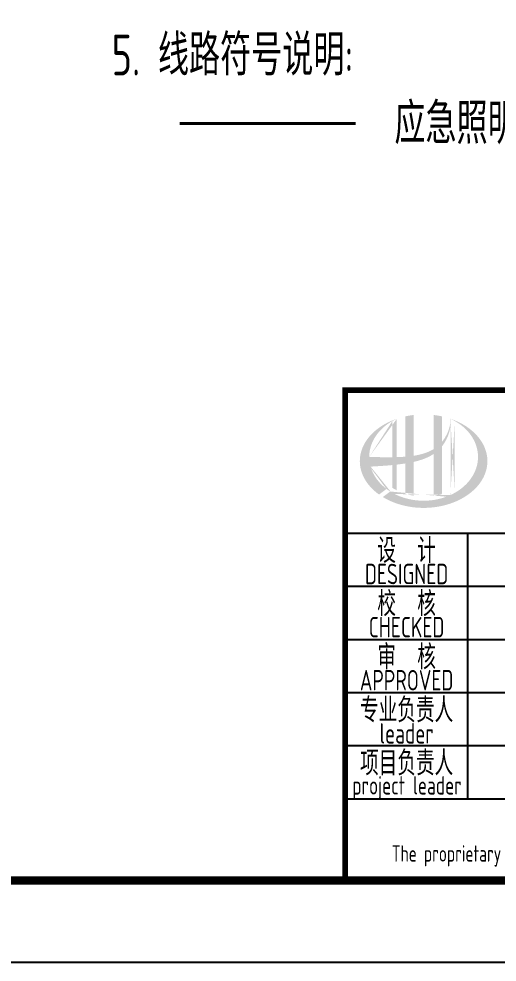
# Model space of a CAD drawing. Extents: x 4830845 to 5141198, y -443067 to -268177.
# Drawn here: x 4915601 to 4921447, y -422737 to -411194 of the extents above; entities that cross this region are included whole.
import ezdxf
from ezdxf.enums import TextEntityAlignment as Align

# ---------------------------------------------------------------- set-up
doc = ezdxf.new("R2010")
doc.units = 0
doc.header["$LTSCALE"] = 1000
doc.header["$MEASUREMENT"] = 0
doc.linetypes.add('DASH', pattern=[0.35, 0.25, -0.1])
doc.layers.get('0').update_dxf_attribs({"linetype": 'CONTINUOUS'})
doc.layers.add('PUB_TITLE', color=4, linetype='CONTINUOUS')
doc.layers.add('WIRE-照明', color=1, linetype='CONTINUOUS')
doc.styles.add('AHD', font='sceie.shx', dxfattribs={"width": 0.7, "bigfont": 'sceic.shx'})
doc.styles.add('sceie', font='sceie.shx', dxfattribs={"width": 0.7, "bigfont": 'sceic.shx'})

msp = doc.modelspace()

# ---------------------------------------------------------------- hatches: boundary and pattern name
h = msp.add_hatch(color=256)
edge = h.paths.add_edge_path()
edge.add_spline(control_points=[(4920427.7, -416615.7), (4920433.8, -416614.3), (4920439.9, -416612.9), (4920489, -416601), (4920531.5, -416588), (4920606.5, -416556.9), (4920639.5, -416539.9), (4920670.3, -416519.3)], knot_values=[61.629012, 61.629012, 61.629012, 61.629012, 63.3304306, 63.3304306, 75.3536336, 75.3536336, 85.3986489, 85.3986489, 85.3986489, 85.3986489], degree=3, periodic=0)
edge.add_line((4920670.3, -416519.3), (4920670.3, -417029.5))
edge.add_spline(control_points=[(4920670.3, -417029.5), (4920687.5, -417026.8), (4920704.5, -417023.5), (4920739.2, -417015.4), (4920756.9, -417010.6), (4920774.3, -417005.1)], knot_values=[4.9084564, 4.9084564, 4.9084564, 4.9084564, 4.9928212, 4.9928212, 5.0830337, 5.0830337, 5.0830337, 5.0830337], degree=3, periodic=0)
edge.add_line((4920774.3, -417005.1), (4920774.3, -416423.7))
edge.add_spline(control_points=[(4920774.3, -416423.7), (4920783, -416412.7), (4920791.2, -416401.4), (4920817.3, -416361.7), (4920832.9, -416331.8), (4920862.2, -416259), (4920873.4, -416215.2), (4920878.1, -416169.9), (4920878.2, -416168.6), (4920878.3, -416167.3)], knot_values=[97.9917441, 97.9917441, 97.9917441, 97.9917441, 101.6421898, 101.6421898, 110.3379755, 110.3379755, 121.9343221, 121.9343221, 122.2706915, 122.2706915, 122.2706915, 122.2706915], degree=3, periodic=0)
edge.add_line((4920878.3, -416167.3), (4920878.3, -416096.9))
edge.add_spline(control_points=[(4920878.3, -416096.9), (4920878.2, -416104.6), (4920877.9, -416112.2), (4920877.3, -416119.9)], knot_values=[126.194075, 126.194075, 126.194075, 126.194075, 128.3967624, 128.3967624, 128.3967624, 128.3967624], degree=3, periodic=0)
edge.add_spline(control_points=[(4920877.3, -416119.9), (4920876.8, -416126.1), (4920876.2, -416132.3), (4920875.4, -416138.6)], knot_values=[124.4170495, 124.4170495, 124.4170495, 124.4170495, 126.194075, 126.194075, 126.194075, 126.194075], degree=3, periodic=0)
edge.add_spline(control_points=[(4920875.4, -416138.6), (4920874.3, -416147.7), (4920872.8, -416156.8), (4920871.1, -416165.9)], knot_values=[121.8052898, 121.8052898, 121.8052898, 121.8052898, 124.4170495, 124.4170495, 124.4170495, 124.4170495], degree=3, periodic=0)
edge.add_spline(control_points=[(4920871.1, -416165.9), (4920868.7, -416178.1), (4920865.7, -416190.2), (4920862.2, -416202.2)], knot_values=[118.3157402, 118.3157402, 118.3157402, 118.3157402, 121.8052898, 121.8052898, 121.8052898, 121.8052898], degree=3, periodic=0)
edge.add_spline(control_points=[(4920862.2, -416202.2), (4920858.7, -416214.3), (4920854.7, -416226.3), (4920850.1, -416238.2)], knot_values=[114.7959879, 114.7959879, 114.7959879, 114.7959879, 118.3157402, 118.3157402, 118.3157402, 118.3157402], degree=3, periodic=0)
edge.add_spline(control_points=[(4920850.1, -416238.2), (4920845.7, -416249.9), (4920840.7, -416261.4), (4920835.3, -416272.8)], knot_values=[111.3296409, 111.3296409, 111.3296409, 111.3296409, 114.7959879, 114.7959879, 114.7959879, 114.7959879], degree=3, periodic=0)
edge.add_spline(control_points=[(4920835.3, -416272.8), (4920829.7, -416284.3), (4920823.7, -416295.7), (4920817.2, -416306.7)], knot_values=[107.7952896, 107.7952896, 107.7952896, 107.7952896, 111.3296409, 111.3296409, 111.3296409, 111.3296409], degree=3, periodic=0)
edge.add_spline(control_points=[(4920817.2, -416306.7), (4920810.9, -416317.6), (4920804.2, -416328.1), (4920797.1, -416338.4)], knot_values=[104.3435789, 104.3435789, 104.3435789, 104.3435789, 107.7952896, 107.7952896, 107.7952896, 107.7952896], degree=3, periodic=0)
edge.add_spline(control_points=[(4920797.1, -416338.4), (4920789.9, -416348.8), (4920782.3, -416358.8), (4920774.3, -416368.5)], knot_values=[100.8506997, 100.8506997, 100.8506997, 100.8506997, 104.3435789, 104.3435789, 104.3435789, 104.3435789], degree=3, periodic=0)
edge.add_line((4920774.3, -416368.5), (4920774.3, -416059.2))
edge.add_spline(control_points=[(4920774.3, -416059.2), (4920740.3, -416051.7), (4920705.5, -416045.8), (4920670.3, -416041.7)], knot_values=[4.4239994, 4.4239994, 4.4239994, 4.4239994, 4.5587406, 4.5587406, 4.5587406, 4.5587406], degree=3, periodic=0)
edge.add_line((4920670.3, -416041.7), (4920670.3, -416459.8))
edge.add_spline(control_points=[(4920670.3, -416459.8), (4920598.4, -416504.4), (4920514.2, -416527.6), (4920427.7, -416540.6)], knot_values=[63.2462151, 63.2462151, 63.2462151, 63.2462151, 87.6891235, 87.6891235, 87.6891235, 87.6891235], degree=3, periodic=0)
edge.add_line((4920427.7, -416540.6), (4920427.7, -416041.7))
edge.add_spline(control_points=[(4920427.7, -416041.7), (4920392.5, -416045.8), (4920357.7, -416051.7), (4920323.7, -416059.2)], knot_values=[4.8660382, 4.8660382, 4.8660382, 4.8660382, 5.0007773, 5.0007773, 5.0007773, 5.0007773], degree=3, periodic=0)
edge.add_line((4920323.7, -416059.2), (4920323.7, -416552.1))
edge.add_spline(control_points=[(4920323.7, -416552.1), (4920322, -416552.2), (4920287, -416554.8), (4920252.4, -416556.6), (4920219.7, -416557.6)], knot_values=[43.6573559, 43.6573559, 43.6573559, 43.6573559, 44.1342527, 53.4970917, 53.4970917, 53.4970917, 53.4970917], degree=3, periodic=0)
edge.add_line((4920219.7, -416557.6), (4920219.7, -416088.5))
edge.add_spline(control_points=[(4920219.7, -416088.5), (4920202.6, -416094.3), (4920185.9, -416100.6), (4920169.5, -416107.4)], knot_values=[5.1415698, 5.1415698, 5.1415698, 5.1415698, 5.2129208, 5.2129208, 5.2129208, 5.2129208], degree=3, periodic=0)
edge.add_spline(control_points=[(4920169.5, -416107.4), (4920162.5, -416110.2), (4920155.7, -416113.1), (4920123.5, -416127.3), (4920098.9, -416139.5), (4920075.5, -416152.7)], knot_values=[5.2129208, 5.2129208, 5.2129208, 5.2129208, 5.2429596, 5.2429596, 5.3556227, 5.3556227, 5.3556227, 5.3556227], degree=3, periodic=0)
edge.add_spline(control_points=[(4920075.5, -416152.7), (4920060.6, -416161.1), (4920046.1, -416169.8), (4920032.1, -416178.9)], knot_values=[5.3556227, 5.3556227, 5.3556227, 5.3556227, 5.4269737, 5.4269737, 5.4269737, 5.4269737], degree=3, periodic=0)
edge.add_spline(control_points=[(4920032.1, -416178.9), (4920024.7, -416183.8), (4920017.4, -416188.7), (4920004, -416198.2), (4919997.7, -416202.7), (4919991.6, -416207.3)], knot_values=[5.4269737, 5.4269737, 5.4269737, 5.4269737, 5.4647645, 5.4647645, 5.4983247, 5.4983247, 5.4983247, 5.4983247], degree=3, periodic=0)
edge.add_spline(control_points=[(4919991.6, -416207.3), (4919965.5, -416226.9), (4919941.4, -416247.7), (4919919.5, -416269.7)], knot_values=[5.4983247, 5.4983247, 5.4983247, 5.4983247, 5.6410266, 5.6410266, 5.6410266, 5.6410266], degree=3, periodic=0)
edge.add_spline(control_points=[(4919919.5, -416269.7), (4919912.6, -416276.7), (4919905.8, -416283.8), (4919885.3, -416306.4), (4919872.5, -416322.2), (4919860.7, -416338.4)], knot_values=[5.6410266, 5.6410266, 5.6410266, 5.6410266, 5.6865694, 5.6865694, 5.7837285, 5.7837285, 5.7837285, 5.7837285], degree=3, periodic=0)
edge.add_spline(control_points=[(4919860.7, -416338.4), (4919845.6, -416359.2), (4919832.2, -416380.6), (4919819.1, -416405.6), (4919817.5, -416408.7), (4919815.9, -416411.9)], knot_values=[5.7837285, 5.7837285, 5.7837285, 5.7837285, 5.9083744, 5.9083744, 5.9264305, 5.9264305, 5.9264305, 5.9264305], degree=3, periodic=0)
edge.add_spline(control_points=[(4919815.9, -416411.9), (4919803.5, -416437), (4919793.4, -416462.7), (4919785.9, -416488.6)], knot_values=[5.9264305, 5.9264305, 5.9264305, 5.9264305, 6.0691324, 6.0691324, 6.0691324, 6.0691324], degree=3, periodic=0)
edge.add_spline(control_points=[(4919785.9, -416488.6), (4919782.7, -416499.7), (4919779.9, -416510.9), (4919774.6, -416537), (4919772.3, -416552.1), (4919770.9, -416567.1)], knot_values=[6.0691324, 6.0691324, 6.0691324, 6.0691324, 6.1301793, 6.1301793, 6.2118343, 6.2118343, 6.2118343, 6.2118343], degree=3, periodic=0)
edge.add_spline(control_points=[(4919770.9, -416567.1), (4919769.6, -416580.3), (4919769, -416593.5), (4919769, -416606.7)], knot_values=[6.2118343, 6.2118343, 6.2118343, 6.2118343, 6.2831853, 6.2831853, 6.2831853, 6.2831853], degree=3, periodic=0)
edge.add_spline(control_points=[(4919769, -416606.7), (4919769, -416616), (4919769.3, -416625.4), (4919769.9, -416634.7)], knot_values=[6.2831853, 6.2831853, 6.2831853, 6.2831853, 6.3336547, 6.3336547, 6.3336547, 6.3336547], degree=3, periodic=0)
edge.add_spline(control_points=[(4919769.9, -416634.7), (4919771.2, -416653.3), (4919773.7, -416671.9), (4919777.5, -416690.5)], knot_values=[6.3336547, 6.3336547, 6.3336547, 6.3336547, 6.4345936, 6.4345936, 6.4345936, 6.4345936], degree=3, periodic=0)
edge.add_spline(control_points=[(4919777.5, -416690.5), (4919777.7, -416691.7), (4919778, -416692.9), (4919781.9, -416711.4), (4919786.7, -416728.6), (4919792.5, -416745.6)], knot_values=[6.4345936, 6.4345936, 6.4345936, 6.4345936, 6.4412784, 6.4412784, 6.5355325, 6.5355325, 6.5355325, 6.5355325], degree=3, periodic=0)
edge.add_spline(control_points=[(4919792.5, -416745.6), (4919798.8, -416763.8), (4919806.3, -416781.9), (4919815, -416799.7)], knot_values=[6.5355325, 6.5355325, 6.5355325, 6.5355325, 6.6364714, 6.6364714, 6.6364714, 6.6364714], degree=3, periodic=0)
edge.add_spline(control_points=[(4919815, -416799.7), (4919817.2, -416804.1), (4919819.5, -416808.6), (4919828.9, -416826.2), (4919836.6, -416839.3), (4919844.9, -416852.1)], knot_values=[6.6364714, 6.6364714, 6.6364714, 6.6364714, 6.6618943, 6.6618943, 6.7374102, 6.7374102, 6.7374102, 6.7374102], degree=3, periodic=0)
edge.add_spline(control_points=[(4919844.9, -416852.1), (4919856.1, -416869.3), (4919868.5, -416886.1), (4919882, -416902.5)], knot_values=[6.7374102, 6.7374102, 6.7374102, 6.7374102, 6.8383491, 6.8383491, 6.8383491, 6.8383491], degree=3, periodic=0)
edge.add_spline(control_points=[(4919882, -416902.5), (4919887.9, -416909.6), (4919894.1, -416916.7), (4919908.6, -416932.6), (4919917.1, -416941.5), (4919926, -416950.1)], knot_values=[6.8383491, 6.8383491, 6.8383491, 6.8383491, 6.8825101, 6.8825101, 6.939288, 6.939288, 6.939288, 6.939288], degree=3, periodic=0)
edge.add_spline(control_points=[(4919926, -416950.1), (4919941.8, -416965.5), (4919958.7, -416980.3), (4919976.6, -416994.5)], knot_values=[6.939288, 6.939288, 6.939288, 6.939288, 7.0402268, 7.0402268, 7.0402268, 7.0402268], degree=3, periodic=0)
edge.add_spline(control_points=[(4919976.6, -416994.5), (4919985.5, -417001.6), (4919994.7, -417008.6), (4920004.1, -417015.3)], knot_values=[7.0402268, 7.0402268, 7.0402268, 7.0402268, 7.0906963, 7.0906963, 7.0906963, 7.0906963], degree=3, periodic=0)
edge.add_line((4920004.1, -417015.3), (4920095.3, -416947))
edge.add_ellipse((4920549, -416554.7), major_axis=(665, 0), ratio=0.8066765, start_angle=192.81901, end_angle=226.98533, ccw=False)
edge.add_spline(control_points=[(4919900.5, -416673.7), (4919924.6, -416672.2), (4919948.7, -416670.8), (4920037.3, -416665.3), (4920102.2, -416661), (4920167.7, -416654.6)], knot_values=[11.3982633, 11.3982633, 11.3982633, 11.3982633, 18.4072897, 18.4072897, 37.1809397, 37.1809397, 37.1809397, 37.1809397], degree=3, periodic=0)
edge.add_line((4920167.7, -416654.6), (4920167.7, -416933.7))
edge.add_spline(control_points=[(4920167.7, -416933.7), (4920171.2, -416935.9), (4920174.8, -416938.1), (4920191.8, -416948.3), (4920205.5, -416955.9), (4920219.7, -416963.1)], knot_values=[4.0499446, 4.0499446, 4.0499446, 4.0499446, 4.0720206, 4.0720206, 4.153257, 4.153257, 4.153257, 4.153257], degree=3, periodic=0)
edge.add_line((4920219.7, -416963.1), (4920219.7, -416649.2))
edge.add_spline(control_points=[(4920219.7, -416649.2), (4920251.8, -416645.5), (4920284.2, -416641.3), (4920319.1, -416635.9), (4920321.4, -416635.5), (4920323.7, -416635.2)], knot_values=[42.1350086, 42.1350086, 42.1350086, 42.1350086, 51.3072277, 51.3072277, 51.9485742, 51.9485742, 51.9485742, 51.9485742], degree=3, periodic=0)
edge.add_line((4920323.7, -416635.2), (4920323.7, -417005.1))
edge.add_spline(control_points=[(4920323.7, -417005.1), (4920357.3, -417015.7), (4920392.1, -417023.9), (4920427.7, -417029.5)], knot_values=[4.3417397, 4.3417397, 4.3417397, 4.3417397, 4.5163155, 4.5163155, 4.5163155, 4.5163155], degree=3, periodic=0)
edge.add_line((4920427.7, -417029.5), (4920427.7, -416615.7))
edge = h.paths.add_edge_path(flags=16)
edge.add_ellipse((4920549, -416554.7), major_axis=(665, 0), ratio=0.8066765, start_angle=124.98746, end_angle=179.99898, ccw=False)
edge.add_line((4920167.7, -416115.2), (4920167.7, -416558.8))
edge.add_spline(control_points=[(4920167.7, -416558.8), (4920072.3, -416560.1), (4919978.3, -416557.1), (4919884, -416554.7)], knot_values=[11.2737302, 11.2737302, 11.2737302, 11.2737302, 38.6875129, 38.6875129, 38.6875129, 38.6875129], degree=3, periodic=0)
edge = h.paths.add_edge_path()
edge.add_spline(control_points=[(4920050.2, -417045.8), (4920081.2, -417064.8), (4920114.3, -417082.1), (4920199, -417119.3), (4920252.2, -417137.2), (4920363, -417163.7), (4920420.4, -417172.5), (4920536.6, -417180.2), (4920595.3, -417179.3), (4920710.8, -417167.8), (4920767.7, -417157.3), (4920876.7, -417127.2), (4920928.9, -417107.7), (4921025.8, -417060.8), (4921070.5, -417033.5), (4921150.5, -416972.5), (4921185.7, -416939), (4921245, -416867.5), (4921269.1, -416829.6), (4921305.5, -416751.5), (4921317.8, -416711.3), (4921330.3, -416630.1), (4921330.6, -416589.1), (4921319.2, -416507.6), (4921307.3, -416467.1), (4921271.7, -416388.4), (4921247.9, -416350.2), (4921189.1, -416278), (4921154.1, -416244), (4921074.3, -416182.4), (4921029.5, -416154.7), (4920948.3, -416114.9), (4920914, -416100.7), (4920878.3, -416088.5)], knot_values=[0.8864206, 0.8864206, 0.8864206, 0.8864206, 1.0405566, 1.0405566, 1.2611724, 1.2611724, 1.4817883, 1.4817883, 1.7024042, 1.7024042, 1.9230201, 1.9230201, 2.1436359, 2.1436359, 2.3642518, 2.3642518, 2.5848677, 2.5848677, 2.8054836, 2.8054836, 3.0260994, 3.0260994, 3.2467153, 3.2467153, 3.4685202, 3.4685202, 3.6903251, 3.6903251, 3.9121301, 3.9121301, 4.133935, 4.133935, 4.2832086, 4.2832086, 4.2832086, 4.2832086], degree=3, periodic=0)
edge.add_line((4920878.3, -416088.5), (4920878.3, -416088.5))
edge.add_spline(control_points=[(4920878.3, -416088.6), (4920878.4, -416091.4), (4920878.4, -416094.1), (4920878.3, -416096.9)], knot_values=[128.3967624, 128.3967624, 128.3967624, 128.3967624, 129.1921934, 129.1921934, 129.1921934, 129.1921934], degree=3, periodic=0)
edge.add_line((4920878.3, -416096.9), (4920878.3, -417020.8))
edge.add_ellipse((4920549, -416554.7), major_axis=(665, 0), ratio=0.8066765, start_angle=232.10542, end_angle=299.68334, ccw=False)
edge.add_line((4920140.5, -416978.1), (4920050.2, -417045.8))
edge = h.paths.add_edge_path(flags=16)
edge.add_ellipse((4920549, -416554.7), major_axis=(665, 0), ratio=0.8066765, start_angle=304.98746, end_angle=415.01211, ccw=False)
edge.add_line((4920930.3, -416994.2), (4920930.3, -416115.2))
h = msp.add_hatch(color=256)
edge = h.paths.add_edge_path()
edge.add_spline(control_points=[(4920427.7, -416615.7), (4920433.8, -416614.3), (4920439.9, -416612.9), (4920489, -416601), (4920531.5, -416588), (4920606.5, -416556.9), (4920639.5, -416539.9), (4920670.3, -416519.3)], knot_values=[61.629012, 61.629012, 61.629012, 61.629012, 63.3304306, 63.3304306, 75.3536336, 75.3536336, 85.3986489, 85.3986489, 85.3986489, 85.3986489], degree=3, periodic=0)
edge.add_line((4920670.3, -416519.3), (4920670.3, -417029.5))
edge.add_spline(control_points=[(4920670.3, -417029.5), (4920687.5, -417026.8), (4920704.5, -417023.5), (4920739.2, -417015.4), (4920756.9, -417010.6), (4920774.3, -417005.1)], knot_values=[4.9084564, 4.9084564, 4.9084564, 4.9084564, 4.9928212, 4.9928212, 5.0830337, 5.0830337, 5.0830337, 5.0830337], degree=3, periodic=0)
edge.add_line((4920774.3, -417005.1), (4920774.3, -416423.7))
edge.add_spline(control_points=[(4920774.3, -416423.7), (4920783, -416412.7), (4920791.2, -416401.4), (4920817.3, -416361.7), (4920832.9, -416331.8), (4920862.2, -416259), (4920873.4, -416215.2), (4920878.1, -416169.9), (4920878.2, -416168.6), (4920878.3, -416167.3)], knot_values=[97.9917441, 97.9917441, 97.9917441, 97.9917441, 101.6421898, 101.6421898, 110.3379755, 110.3379755, 121.9343221, 121.9343221, 122.2706915, 122.2706915, 122.2706915, 122.2706915], degree=3, periodic=0)
edge.add_line((4920878.3, -416167.3), (4920878.3, -416096.9))
edge.add_spline(control_points=[(4920878.3, -416096.9), (4920878.2, -416104.6), (4920877.9, -416112.2), (4920877.3, -416119.9)], knot_values=[126.194075, 126.194075, 126.194075, 126.194075, 128.3967624, 128.3967624, 128.3967624, 128.3967624], degree=3, periodic=0)
edge.add_spline(control_points=[(4920877.3, -416119.9), (4920876.8, -416126.1), (4920876.2, -416132.3), (4920875.4, -416138.6)], knot_values=[124.4170495, 124.4170495, 124.4170495, 124.4170495, 126.194075, 126.194075, 126.194075, 126.194075], degree=3, periodic=0)
edge.add_spline(control_points=[(4920875.4, -416138.6), (4920874.3, -416147.7), (4920872.8, -416156.8), (4920871.1, -416165.9)], knot_values=[121.8052898, 121.8052898, 121.8052898, 121.8052898, 124.4170495, 124.4170495, 124.4170495, 124.4170495], degree=3, periodic=0)
edge.add_spline(control_points=[(4920871.1, -416165.9), (4920868.7, -416178.1), (4920865.7, -416190.2), (4920862.2, -416202.2)], knot_values=[118.3157402, 118.3157402, 118.3157402, 118.3157402, 121.8052898, 121.8052898, 121.8052898, 121.8052898], degree=3, periodic=0)
edge.add_spline(control_points=[(4920862.2, -416202.2), (4920858.7, -416214.3), (4920854.7, -416226.3), (4920850.1, -416238.2)], knot_values=[114.7959879, 114.7959879, 114.7959879, 114.7959879, 118.3157402, 118.3157402, 118.3157402, 118.3157402], degree=3, periodic=0)
edge.add_spline(control_points=[(4920850.1, -416238.2), (4920845.7, -416249.9), (4920840.7, -416261.4), (4920835.3, -416272.8)], knot_values=[111.3296409, 111.3296409, 111.3296409, 111.3296409, 114.7959879, 114.7959879, 114.7959879, 114.7959879], degree=3, periodic=0)
edge.add_spline(control_points=[(4920835.3, -416272.8), (4920829.7, -416284.3), (4920823.7, -416295.7), (4920817.2, -416306.7)], knot_values=[107.7952896, 107.7952896, 107.7952896, 107.7952896, 111.3296409, 111.3296409, 111.3296409, 111.3296409], degree=3, periodic=0)
edge.add_spline(control_points=[(4920817.2, -416306.7), (4920810.9, -416317.6), (4920804.2, -416328.1), (4920797.1, -416338.4)], knot_values=[104.3435789, 104.3435789, 104.3435789, 104.3435789, 107.7952896, 107.7952896, 107.7952896, 107.7952896], degree=3, periodic=0)
edge.add_spline(control_points=[(4920797.1, -416338.4), (4920789.9, -416348.8), (4920782.3, -416358.8), (4920774.3, -416368.5)], knot_values=[100.8506997, 100.8506997, 100.8506997, 100.8506997, 104.3435789, 104.3435789, 104.3435789, 104.3435789], degree=3, periodic=0)
edge.add_line((4920774.3, -416368.5), (4920774.3, -416059.2))
edge.add_spline(control_points=[(4920774.3, -416059.2), (4920740.3, -416051.7), (4920705.5, -416045.8), (4920670.3, -416041.7)], knot_values=[4.4239994, 4.4239994, 4.4239994, 4.4239994, 4.5587406, 4.5587406, 4.5587406, 4.5587406], degree=3, periodic=0)
edge.add_line((4920670.3, -416041.7), (4920670.3, -416459.8))
edge.add_spline(control_points=[(4920670.3, -416459.8), (4920598.4, -416504.4), (4920514.2, -416527.6), (4920427.7, -416540.6)], knot_values=[63.2462151, 63.2462151, 63.2462151, 63.2462151, 87.6891235, 87.6891235, 87.6891235, 87.6891235], degree=3, periodic=0)
edge.add_line((4920427.7, -416540.6), (4920427.7, -416041.7))
edge.add_spline(control_points=[(4920427.7, -416041.7), (4920392.5, -416045.8), (4920357.7, -416051.7), (4920323.7, -416059.2)], knot_values=[4.8660382, 4.8660382, 4.8660382, 4.8660382, 5.0007773, 5.0007773, 5.0007773, 5.0007773], degree=3, periodic=0)
edge.add_line((4920323.7, -416059.2), (4920323.7, -416552.1))
edge.add_spline(control_points=[(4920323.7, -416552.1), (4920322, -416552.2), (4920287, -416554.8), (4920252.4, -416556.6), (4920219.7, -416557.6)], knot_values=[43.6573559, 43.6573559, 43.6573559, 43.6573559, 44.1342527, 53.4970917, 53.4970917, 53.4970917, 53.4970917], degree=3, periodic=0)
edge.add_line((4920219.7, -416557.6), (4920219.7, -416088.5))
edge.add_spline(control_points=[(4920219.7, -416088.5), (4920202.6, -416094.3), (4920185.9, -416100.6), (4920169.5, -416107.4)], knot_values=[5.1415698, 5.1415698, 5.1415698, 5.1415698, 5.2129208, 5.2129208, 5.2129208, 5.2129208], degree=3, periodic=0)
edge.add_spline(control_points=[(4920169.5, -416107.4), (4920162.5, -416110.2), (4920155.7, -416113.1), (4920123.5, -416127.3), (4920098.9, -416139.5), (4920075.5, -416152.7)], knot_values=[5.2129208, 5.2129208, 5.2129208, 5.2129208, 5.2429596, 5.2429596, 5.3556227, 5.3556227, 5.3556227, 5.3556227], degree=3, periodic=0)
edge.add_spline(control_points=[(4920075.5, -416152.7), (4920060.6, -416161.1), (4920046.1, -416169.8), (4920032.1, -416178.9)], knot_values=[5.3556227, 5.3556227, 5.3556227, 5.3556227, 5.4269737, 5.4269737, 5.4269737, 5.4269737], degree=3, periodic=0)
edge.add_spline(control_points=[(4920032.1, -416178.9), (4920024.7, -416183.8), (4920017.4, -416188.7), (4920004, -416198.2), (4919997.7, -416202.7), (4919991.6, -416207.3)], knot_values=[5.4269737, 5.4269737, 5.4269737, 5.4269737, 5.4647645, 5.4647645, 5.4983247, 5.4983247, 5.4983247, 5.4983247], degree=3, periodic=0)
edge.add_spline(control_points=[(4919991.6, -416207.3), (4919965.5, -416226.9), (4919941.4, -416247.7), (4919919.5, -416269.7)], knot_values=[5.4983247, 5.4983247, 5.4983247, 5.4983247, 5.6410266, 5.6410266, 5.6410266, 5.6410266], degree=3, periodic=0)
edge.add_spline(control_points=[(4919919.5, -416269.7), (4919912.6, -416276.7), (4919905.8, -416283.8), (4919885.3, -416306.4), (4919872.5, -416322.2), (4919860.7, -416338.4)], knot_values=[5.6410266, 5.6410266, 5.6410266, 5.6410266, 5.6865694, 5.6865694, 5.7837285, 5.7837285, 5.7837285, 5.7837285], degree=3, periodic=0)
edge.add_spline(control_points=[(4919860.7, -416338.4), (4919845.6, -416359.2), (4919832.2, -416380.6), (4919819.1, -416405.6), (4919817.5, -416408.7), (4919815.9, -416411.9)], knot_values=[5.7837285, 5.7837285, 5.7837285, 5.7837285, 5.9083744, 5.9083744, 5.9264305, 5.9264305, 5.9264305, 5.9264305], degree=3, periodic=0)
edge.add_spline(control_points=[(4919815.9, -416411.9), (4919803.5, -416437), (4919793.4, -416462.7), (4919785.9, -416488.6)], knot_values=[5.9264305, 5.9264305, 5.9264305, 5.9264305, 6.0691324, 6.0691324, 6.0691324, 6.0691324], degree=3, periodic=0)
edge.add_spline(control_points=[(4919785.9, -416488.6), (4919782.7, -416499.7), (4919779.9, -416510.9), (4919774.6, -416537), (4919772.3, -416552.1), (4919770.9, -416567.1)], knot_values=[6.0691324, 6.0691324, 6.0691324, 6.0691324, 6.1301793, 6.1301793, 6.2118343, 6.2118343, 6.2118343, 6.2118343], degree=3, periodic=0)
edge.add_spline(control_points=[(4919770.9, -416567.1), (4919769.6, -416580.3), (4919769, -416593.5), (4919769, -416606.7)], knot_values=[6.2118343, 6.2118343, 6.2118343, 6.2118343, 6.2831853, 6.2831853, 6.2831853, 6.2831853], degree=3, periodic=0)
edge.add_spline(control_points=[(4919769, -416606.7), (4919769, -416616), (4919769.3, -416625.4), (4919769.9, -416634.7)], knot_values=[6.2831853, 6.2831853, 6.2831853, 6.2831853, 6.3336547, 6.3336547, 6.3336547, 6.3336547], degree=3, periodic=0)
edge.add_spline(control_points=[(4919769.9, -416634.7), (4919771.2, -416653.3), (4919773.7, -416671.9), (4919777.5, -416690.5)], knot_values=[6.3336547, 6.3336547, 6.3336547, 6.3336547, 6.4345936, 6.4345936, 6.4345936, 6.4345936], degree=3, periodic=0)
edge.add_spline(control_points=[(4919777.5, -416690.5), (4919777.7, -416691.7), (4919778, -416692.9), (4919781.9, -416711.4), (4919786.7, -416728.6), (4919792.5, -416745.6)], knot_values=[6.4345936, 6.4345936, 6.4345936, 6.4345936, 6.4412784, 6.4412784, 6.5355325, 6.5355325, 6.5355325, 6.5355325], degree=3, periodic=0)
edge.add_spline(control_points=[(4919792.5, -416745.6), (4919798.8, -416763.8), (4919806.3, -416781.9), (4919815, -416799.7)], knot_values=[6.5355325, 6.5355325, 6.5355325, 6.5355325, 6.6364714, 6.6364714, 6.6364714, 6.6364714], degree=3, periodic=0)
edge.add_spline(control_points=[(4919815, -416799.7), (4919817.2, -416804.1), (4919819.5, -416808.6), (4919828.9, -416826.2), (4919836.6, -416839.3), (4919844.9, -416852.1)], knot_values=[6.6364714, 6.6364714, 6.6364714, 6.6364714, 6.6618943, 6.6618943, 6.7374102, 6.7374102, 6.7374102, 6.7374102], degree=3, periodic=0)
edge.add_spline(control_points=[(4919844.9, -416852.1), (4919856.1, -416869.3), (4919868.5, -416886.1), (4919882, -416902.5)], knot_values=[6.7374102, 6.7374102, 6.7374102, 6.7374102, 6.8383491, 6.8383491, 6.8383491, 6.8383491], degree=3, periodic=0)
edge.add_spline(control_points=[(4919882, -416902.5), (4919887.9, -416909.6), (4919894.1, -416916.7), (4919908.6, -416932.6), (4919917.1, -416941.5), (4919926, -416950.1)], knot_values=[6.8383491, 6.8383491, 6.8383491, 6.8383491, 6.8825101, 6.8825101, 6.939288, 6.939288, 6.939288, 6.939288], degree=3, periodic=0)
edge.add_spline(control_points=[(4919926, -416950.1), (4919941.8, -416965.5), (4919958.7, -416980.3), (4919976.6, -416994.5)], knot_values=[6.939288, 6.939288, 6.939288, 6.939288, 7.0402268, 7.0402268, 7.0402268, 7.0402268], degree=3, periodic=0)
edge.add_spline(control_points=[(4919976.6, -416994.5), (4919985.5, -417001.6), (4919994.7, -417008.6), (4920004.1, -417015.3)], knot_values=[7.0402268, 7.0402268, 7.0402268, 7.0402268, 7.0906963, 7.0906963, 7.0906963, 7.0906963], degree=3, periodic=0)
edge.add_line((4920004.1, -417015.3), (4920095.3, -416947))
edge.add_ellipse((4920549, -416554.7), major_axis=(665, 0), ratio=0.8066765, start_angle=192.81901, end_angle=226.98533, ccw=False)
edge.add_spline(control_points=[(4919900.5, -416673.7), (4919924.6, -416672.2), (4919948.7, -416670.8), (4920037.3, -416665.3), (4920102.2, -416661), (4920167.7, -416654.6)], knot_values=[11.3982633, 11.3982633, 11.3982633, 11.3982633, 18.4072897, 18.4072897, 37.1809397, 37.1809397, 37.1809397, 37.1809397], degree=3, periodic=0)
edge.add_line((4920167.7, -416654.6), (4920167.7, -416933.7))
edge.add_spline(control_points=[(4920167.7, -416933.7), (4920171.2, -416935.9), (4920174.8, -416938.1), (4920191.8, -416948.3), (4920205.5, -416955.9), (4920219.7, -416963.1)], knot_values=[4.0499446, 4.0499446, 4.0499446, 4.0499446, 4.0720206, 4.0720206, 4.153257, 4.153257, 4.153257, 4.153257], degree=3, periodic=0)
edge.add_line((4920219.7, -416963.1), (4920219.7, -416649.2))
edge.add_spline(control_points=[(4920219.7, -416649.2), (4920251.8, -416645.5), (4920284.2, -416641.3), (4920319.1, -416635.9), (4920321.4, -416635.5), (4920323.7, -416635.2)], knot_values=[42.1350086, 42.1350086, 42.1350086, 42.1350086, 51.3072277, 51.3072277, 51.9485742, 51.9485742, 51.9485742, 51.9485742], degree=3, periodic=0)
edge.add_line((4920323.7, -416635.2), (4920323.7, -417005.1))
edge.add_spline(control_points=[(4920323.7, -417005.1), (4920357.3, -417015.7), (4920392.1, -417023.9), (4920427.7, -417029.5)], knot_values=[4.3417397, 4.3417397, 4.3417397, 4.3417397, 4.5163155, 4.5163155, 4.5163155, 4.5163155], degree=3, periodic=0)
edge.add_line((4920427.7, -417029.5), (4920427.7, -416615.7))
edge = h.paths.add_edge_path(flags=16)
edge.add_ellipse((4920549, -416554.7), major_axis=(665, 0), ratio=0.8066765, start_angle=124.98746, end_angle=179.99898, ccw=False)
edge.add_line((4920167.7, -416115.2), (4920167.7, -416558.8))
edge.add_spline(control_points=[(4920167.7, -416558.8), (4920072.3, -416560.1), (4919978.3, -416557.1), (4919884, -416554.7)], knot_values=[11.2737302, 11.2737302, 11.2737302, 11.2737302, 38.6875129, 38.6875129, 38.6875129, 38.6875129], degree=3, periodic=0)
edge = h.paths.add_edge_path()
edge.add_spline(control_points=[(4920050.2, -417045.8), (4920081.2, -417064.8), (4920114.3, -417082.1), (4920199, -417119.3), (4920252.2, -417137.2), (4920363, -417163.7), (4920420.4, -417172.5), (4920536.6, -417180.2), (4920595.3, -417179.3), (4920710.8, -417167.8), (4920767.7, -417157.3), (4920876.7, -417127.2), (4920928.9, -417107.7), (4921025.8, -417060.8), (4921070.5, -417033.5), (4921150.5, -416972.5), (4921185.7, -416939), (4921245, -416867.5), (4921269.1, -416829.6), (4921305.5, -416751.5), (4921317.8, -416711.3), (4921330.3, -416630.1), (4921330.6, -416589.1), (4921319.2, -416507.6), (4921307.3, -416467.1), (4921271.7, -416388.4), (4921247.9, -416350.2), (4921189.1, -416278), (4921154.1, -416244), (4921074.3, -416182.4), (4921029.5, -416154.7), (4920948.3, -416114.9), (4920914, -416100.7), (4920878.3, -416088.5)], knot_values=[0.8864206, 0.8864206, 0.8864206, 0.8864206, 1.0405566, 1.0405566, 1.2611724, 1.2611724, 1.4817883, 1.4817883, 1.7024042, 1.7024042, 1.9230201, 1.9230201, 2.1436359, 2.1436359, 2.3642518, 2.3642518, 2.5848677, 2.5848677, 2.8054836, 2.8054836, 3.0260994, 3.0260994, 3.2467153, 3.2467153, 3.4685202, 3.4685202, 3.6903251, 3.6903251, 3.9121301, 3.9121301, 4.133935, 4.133935, 4.2832086, 4.2832086, 4.2832086, 4.2832086], degree=3, periodic=0)
edge.add_line((4920878.3, -416088.5), (4920878.3, -416088.5))
edge.add_spline(control_points=[(4920878.3, -416088.6), (4920878.4, -416091.4), (4920878.4, -416094.1), (4920878.3, -416096.9)], knot_values=[128.3967624, 128.3967624, 128.3967624, 128.3967624, 129.1921934, 129.1921934, 129.1921934, 129.1921934], degree=3, periodic=0)
edge.add_line((4920878.3, -416096.9), (4920878.3, -417020.8))
edge.add_ellipse((4920549, -416554.7), major_axis=(665, 0), ratio=0.8066765, start_angle=232.10542, end_angle=299.68334, ccw=False)
edge.add_line((4920140.5, -416978.1), (4920050.2, -417045.8))
edge = h.paths.add_edge_path(flags=16)
edge.add_ellipse((4920549, -416554.7), major_axis=(665, 0), ratio=0.8066765, start_angle=304.98746, end_angle=415.01211, ccw=False)
edge.add_line((4920930.3, -416994.2), (4920930.3, -416115.2))

# ---------------------------------------------------------------- linework, layer by layer
for p, q in [((4919591.1, -417487.3), (4937591.1, -417487.3)), ((4921091.1, -420737.3), (4921091.1, -417487.3)), ((4919591.1, -418137.3), (4925091.1, -418137.3)), ((4919591.1, -418787.3), (4925091.1, -418787.3)), ((4919591.1, -419437.3), (4925091.1, -419437.3)), ((4919591.1, -420087.3), (4937591.1, -420087.3)), ((4919591.1, -420737.3), (4937591.1, -420737.3)), ((4919591.1, -421737.3), (4937591.1, -421737.3))]:
    msp.add_line(p, q)
at = {"const_width": 70}
msp.add_lwpolyline([(4919591.1, -415737.3), (4919591.1, -421737.3)], dxfattribs=at)
msp.add_lwpolyline([(4937591.1, -415737.3, 70, 70, 0), (4919591.1, -415737.3, 70, 70, 0), (4919591.1, -421737.3, 0, 0, 0)], format="xyseb")
at = {"layer": 'PUB_TITLE', "color": 4}
msp.add_lwpolyline([(4854491.1, -422737.3), (4938591.1, -422737.3), (4938591.1, -363337.3), (4854491.1, -363337.3)], close=True, dxfattribs=at)
at = {"layer": 'PUB_TITLE', "color": 4, "const_width": 100}
msp.add_lwpolyline([(4856991.1, -421737.3), (4937591.1, -421737.3), (4937591.1, -364337.3), (4856991.1, -364337.3)], close=True, dxfattribs=at)
at = {"layer": 'WIRE-照明', "color": 1, "linetype": 'DASH', "const_width": 39.9, "elevation": -240}
msp.add_lwpolyline([(4917568, -412474.7), (4919718.8, -412474.7)], dxfattribs=at)

# ---------------------------------------------------------------- texts
at = {"style": 'sceie', "width": 0.8}
for s, p in [('5. 线路符号说明:', (4916735.4, -411886.2)), ('应急照明线路', (4920192.2, -412724.4))]:
    msp.add_text(s, height=500, dxfattribs=at).set_placement(p)
at = {"style": 'AHD', "width": 0.8}
for s, height, p in [('设  计', 300, (4920341.1, -417687.3)), ('设  计', 300, (4920341.1, -417687.3)), ('DESIGNED', 250, (4920341.1, -417987.3)), ('DESIGNED', 250, (4920341.1, -417987.3)), ('校  核', 300, (4920341.1, -418337.3)), ('校  核', 300, (4920341.1, -418337.3)), ('CHECKED', 250, (4920341.1, -418637.3)), ('CHECKED', 250, (4920341.1, -418637.3)), ('审  核', 300, (4920341.1, -418987.3)), ('审  核', 300, (4920341.1, -418987.3)), ('APPROVED', 250, (4920341.1, -419287.3)), ('APPROVED', 250, (4920341.1, -419287.3)), ('专业负责人', 300, (4920341.1, -419637.3)), ('leader', 250, (4920341.1, -419937.3)), ('项目负责人', 300, (4920341.1, -420287.3)), ('project leader', 225, (4920345.2, -420607.3)), ('The proprietary right of this document belongs to Anhui Huadong Chemical And Medical Engineering  Co.,Ltd.  and any replication or transfer to the 3rd. side is forbidden without its permission. ', 200, (4928591.1, -421437.3)), ('The proprietary right of this document belongs to Anhui Huadong Chemical And Medical Engineering  Co.,Ltd.  and any replication or transfer to the 3rd. side is forbidden without its permission. ', 200, (4928591.1, -421437.3))]:
    msp.add_text(s, height=height, dxfattribs=at).set_placement(p, align=Align.MIDDLE)

doc.saveas('drawing.dxf')
